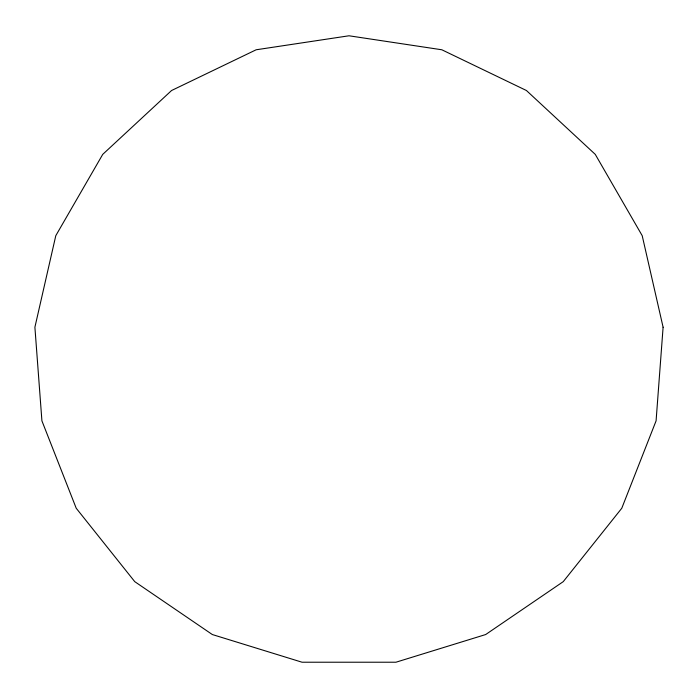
<?xml version="1.0" encoding="UTF-8"?>
<svg xmlns="http://www.w3.org/2000/svg" width="698" height="698" viewBox="0 0 698 698"><rect width="100%" height="100%" fill="white"/><g stroke="black" fill="none" stroke-linecap="round" stroke-linejoin="round"><path stroke-width="1.05" d="M663.1 327.222L656.085 420.85L621.778 508.249L563.242 581.652L485.668 634.543L395.949 662.219L302.051 662.219L212.332 634.543L134.758 581.652L76.222 508.249L41.915 420.85L34.9 327.222L55.796 235.68L102.737 154.371L171.568 90.513L256.157 49.776L349 35.781L441.843 49.776L526.432 90.513L595.263 154.371L642.204 235.68L663.1 327.222"/></g></svg>
